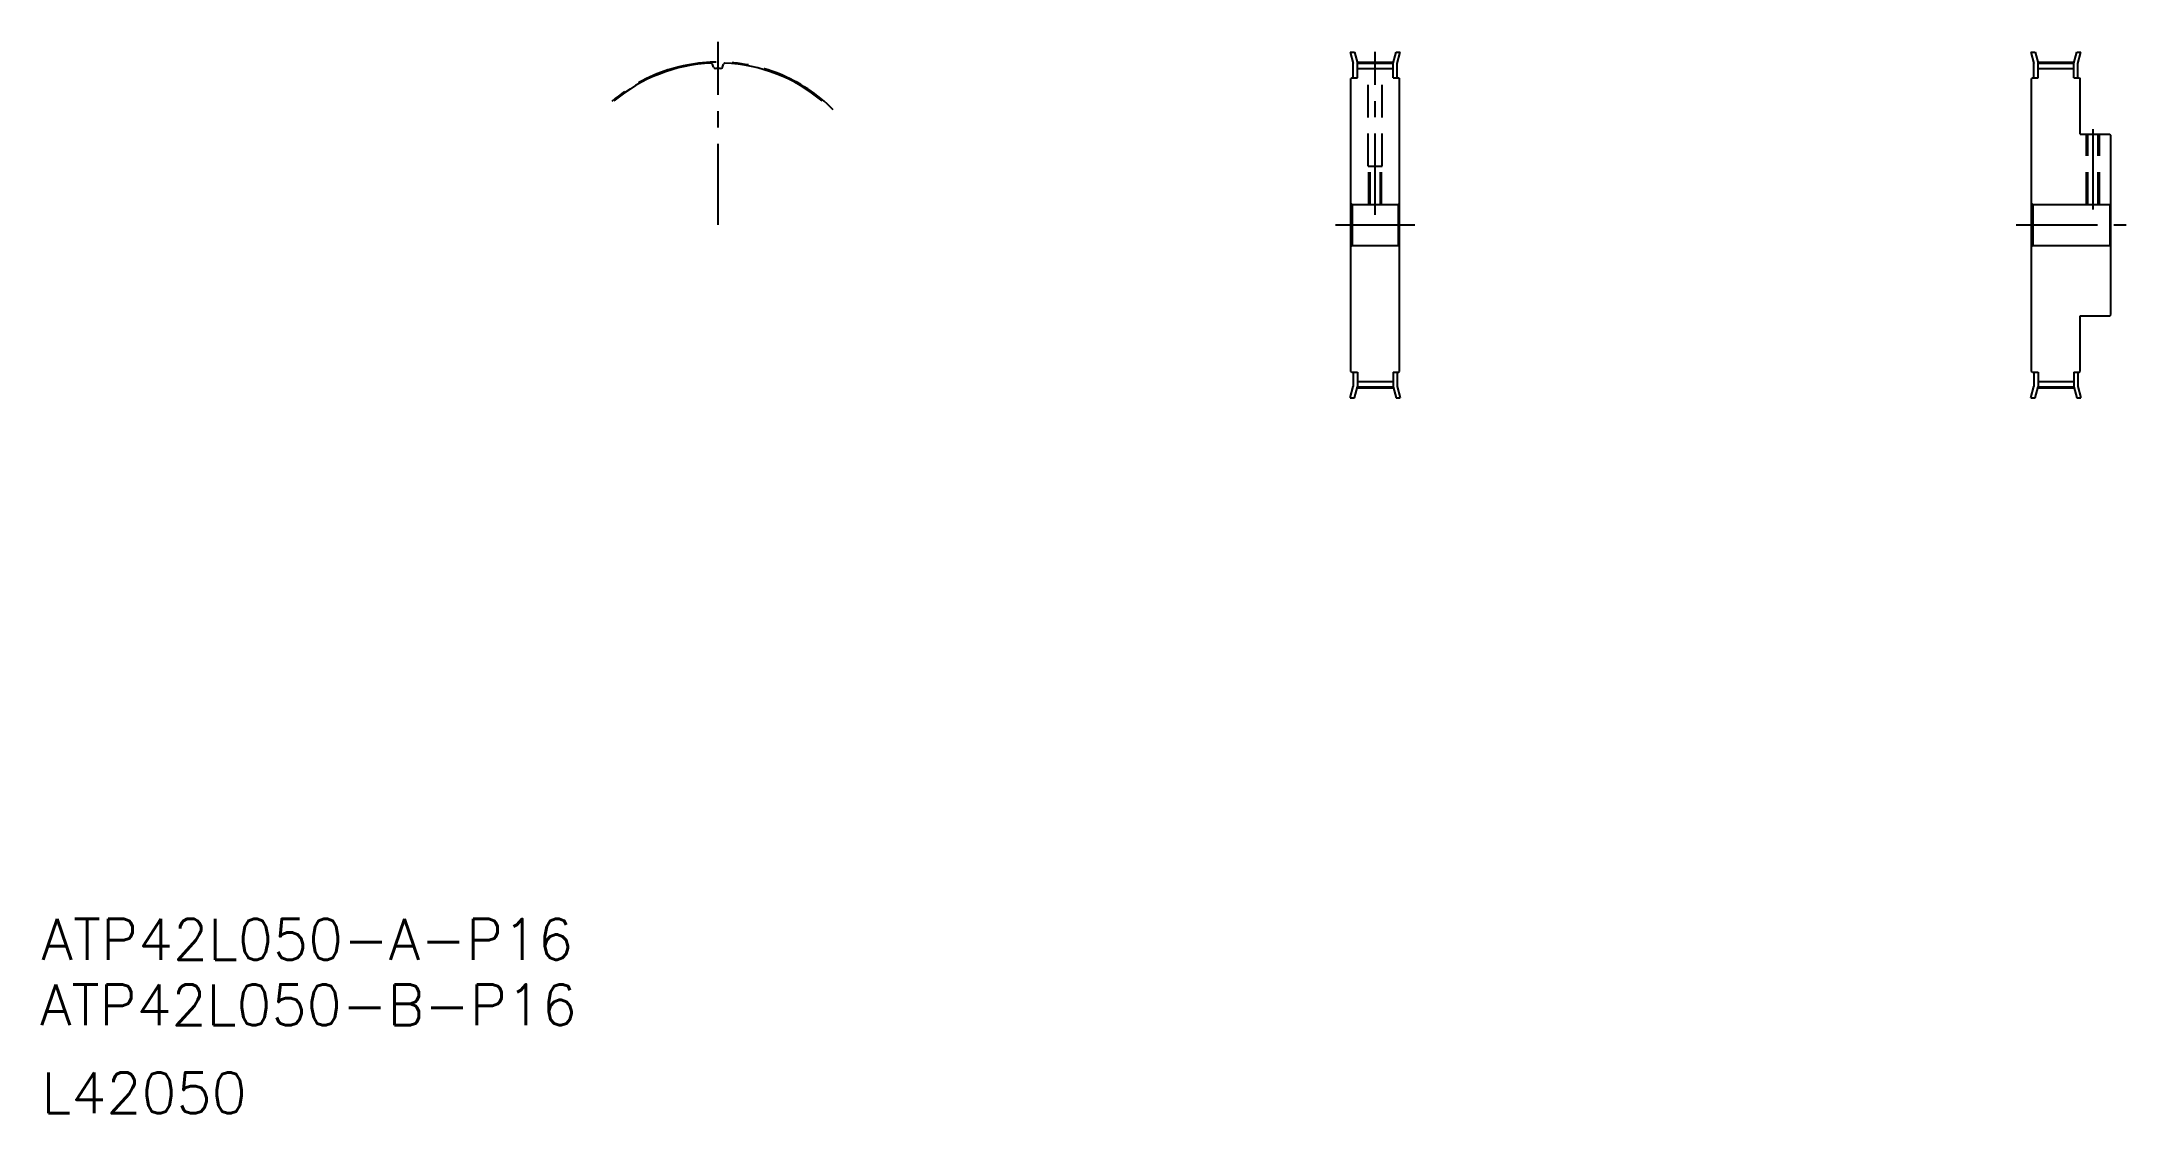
# Model space of a CAD drawing. Extents: x -247 to 568, y -312 to 107.
import ezdxf

# ---------------------------------------------------------------- set-up
doc = ezdxf.new("R2010")
doc.units = 0
doc.linetypes.add('CENTER', pattern=[50.8, 31.75, -6.35, 6.35, -6.35])
doc.linetypes.add('DASHED', pattern=[19.05, 12.7, -6.35])
doc.layers.get('0').update_dxf_attribs({"linetype": 'CONTINUOUS'})
doc.layers.add('CENTER', color=1, linetype='CENTER')
doc.styles.get("Standard").update_dxf_attribs({"font": 'txt', "bigfont": 'BIGFONT'})

msp = doc.modelspace()

# ---------------------------------------------------------------- linework, layer by layer
at = {"color": 7, "linetype": 'CONTINUOUS'}
for p, q in [((15.95, 96.72), (15.53, 97.89)), ((19.47, 96.72), (19.9, 97.89)), ((264.75, 102.51), (265.93, 98.08)), ((264.75, 102.51), (266.4, 102.51)), ((265.93, 92.51), (265.93, 98.08)), ((266.4, 102.51), (267.53, 98.3)), ((267.53, 98.3), (281.53, 98.3)), ((267.53, 92.51), (267.53, 98.3)), ((281.53, 98.3), (282.66, 102.51)), ((281.53, 92.51), (281.53, 98.3)), ((282.66, 102.51), (284.31, 102.51)), ((283.13, 98.08), (284.31, 102.51)), ((283.13, 92.51), (283.13, 98.08)), ((530.75, 102.51), (532.4, 102.51)), ((530.75, 102.51), (531.93, 98.08)), ((531.93, 92.51), (531.93, 98.08)), ((532.4, 102.51), (533.53, 98.3)), ((533.53, 98.3), (547.53, 98.3)), ((533.53, 92.51), (533.53, 98.3)), ((547.53, 98.3), (548.66, 102.51)), ((547.53, 92.51), (547.53, 98.3)), ((548.66, 102.51), (550.31, 102.51)), ((549.13, 98.08), (550.31, 102.51)), ((549.13, 92.51), (549.13, 98.08)), ((265.33, 92.51), (265.03, 92.21)), ((265.03, -22.19), (265.03, 92.21)), ((265.33, 92.51), (267.53, 92.51)), ((267.53, 96.17), (281.53, 96.17)), ((281.53, 95.4), (281.53, 95.4)), ((281.53, 93.95), (281.53, 93.95)), ((281.53, 92.51), (283.73, 92.51)), ((283.73, 92.51), (284.03, 92.21)), ((284.03, -22.19), (284.03, 92.21)), ((531.33, 92.51), (531.03, 92.21)), ((531.03, -22.19), (531.03, 92.21)), ((531.33, 92.51), (533.53, 92.51)), ((533.53, 96.17), (547.53, 96.17)), ((547.53, 92.51), (549.73, 92.51)), ((549.73, 92.51), (550.03, 92.21)), ((550.03, 70.51), (550.03, 92.21)), ((550.03, 70.51), (561.53, 70.51)), ((561.53, 70.51), (562.03, 70.01)), ((562.03, 0.01), (562.03, 70.01)), ((531.03, 10.31), (531.03, 59.71)), ((265.03, 43.51), (265.53, 43.01)), ((265.53, 43.01), (283.53, 43.01)), ((265.53, 43.01), (265.53, 27.01)), ((284.03, 43.51), (283.53, 43.01)), ((283.53, 43.01), (283.53, 27.01)), ((531.03, 43.51), (531.53, 43.01)), ((531.53, 43.01), (561.53, 43.01)), ((531.53, 43.01), (531.53, 27.01)), ((561.53, 43.01), (562.03, 43.51)), ((561.53, 43.01), (561.53, 27.01)), ((265.03, 26.51), (265.53, 27.01)), ((265.53, 27.01), (283.53, 27.01)), ((284.03, 26.51), (283.53, 27.01)), ((531.03, 26.51), (531.53, 27.01)), ((531.53, 27.01), (561.53, 27.01)), ((561.53, 27.01), (562.03, 26.51)), ((561.53, -0.49), (562.03, 0.01)), ((550.03, -22.19), (550.03, -0.49)), ((550.03, -0.49), (561.53, -0.49)), ((265.33, -22.49), (265.03, -22.19)), ((265.33, -22.49), (267.53, -22.49)), ((265.93, -22.49), (265.93, -28.07)), ((267.53, -22.49), (267.53, -28.28)), ((281.53, -22.49), (283.73, -22.49)), ((281.53, -22.49), (281.53, -28.28)), ((283.13, -22.49), (283.13, -28.07)), ((283.73, -22.49), (284.03, -22.19)), ((531.33, -22.49), (531.03, -22.19)), ((531.33, -22.49), (533.53, -22.49)), ((531.93, -22.49), (531.93, -28.07)), ((533.53, -22.49), (533.53, -28.28)), ((547.53, -22.49), (547.53, -28.28)), ((547.53, -22.49), (549.73, -22.49)), ((549.13, -22.49), (549.13, -28.07)), ((549.73, -22.49), (550.03, -22.19)), ((264.75, -32.49), (265.93, -28.07)), ((264.75, -32.49), (266.4, -32.49)), ((266.4, -32.49), (267.53, -28.28)), ((267.53, -26.15), (281.53, -26.15)), ((267.53, -28.28), (281.53, -28.28)), ((281.53, -28.28), (282.66, -32.49)), ((282.66, -32.49), (284.31, -32.49)), ((283.13, -28.07), (284.31, -32.49)), ((530.75, -32.49), (531.93, -28.07)), ((530.75, -32.49), (532.4, -32.49)), ((532.4, -32.49), (533.53, -28.28)), ((533.53, -26.15), (547.53, -26.15)), ((533.53, -28.28), (547.53, -28.28)), ((547.53, -28.28), (548.66, -32.49)), ((548.66, -32.49), (550.31, -32.49)), ((549.13, -28.07), (550.31, -32.49))]:
    msp.add_line(p, q, dxfattribs=at)
at = {"color": 3, "linetype": 'DASHED'}
for p, q in [((271.78, 58.01), (271.78, 96.17)), ((277.28, 58.01), (277.28, 96.17)), ((552.53, 43.01), (552.53, 70.51)), ((553.03, 43.01), (553.03, 70.51)), ((557.03, 43.01), (557.03, 70.51)), ((557.53, 43.01), (557.53, 70.51)), ((271.78, 58.01), (277.28, 58.01)), ((272.03, 43.01), (272.03, 58.01)), ((272.53, 43.01), (272.53, 58.01)), ((276.53, 43.01), (276.53, 58.01)), ((277.03, 43.01), (277.03, 58.01))]:
    msp.add_line(p, q, dxfattribs=at)
at = {"color": 7, "linetype": 'CONTINUOUS'}
for centre, radius, start, end in [((17.71, 35.01), 63.29, 92.44982, 130), ((15.03, 97.71), 0.53, 20, 92.44982), ((20.39, 97.71), 0.53, 87.55018, 160), ((17.71, 35.01), 63.29, 50, 87.55018), ((16.76, 97.02), 0.86, 200, 270.8798), ((17.71, 35.01), 61.16, 89.1202, 90.8798), ((18.66, 97.02), 0.86, 269.1202, 340)]:
    msp.add_arc(centre, radius, start, end, dxfattribs=at)
at = {"layer": 'CENTER', "color": 1, "linetype": 'CENTER'}
for p, q in [((17.71, 35.01), (17.71, 106.64)), ((267.43, 98.68), (281.63, 98.68)), ((274.53, 39.01), (274.53, 102.68)), ((533.43, 98.68), (547.63, 98.68)), ((555.03, 41.01), (555.03, 72.51)), ((259.03, 35.01), (290.03, 35.01)), ((525.03, 35.01), (568.03, 35.01)), ((267.43, -28.66), (281.63, -28.66)), ((533.43, -28.66), (547.63, -28.66))]:
    msp.add_line(p, q, dxfattribs=at)
msp.add_arc((17.71, 35.01), 63.67, 45, 135, dxfattribs=at)

# ---------------------------------------------------------------- texts
at = {"color": 7, "linetype": 'CONTINUOUS'}
for s, p in [('ATP42L050-A-P16', (-246.72, -252.16)), ('ATP42L050-B-P16', (-247.29, -277.76)), ('L42050', (-246.72, -312.16))]:
    msp.add_text(s, height=16, dxfattribs=at).set_placement(p)

doc.saveas('drawing.dxf')
